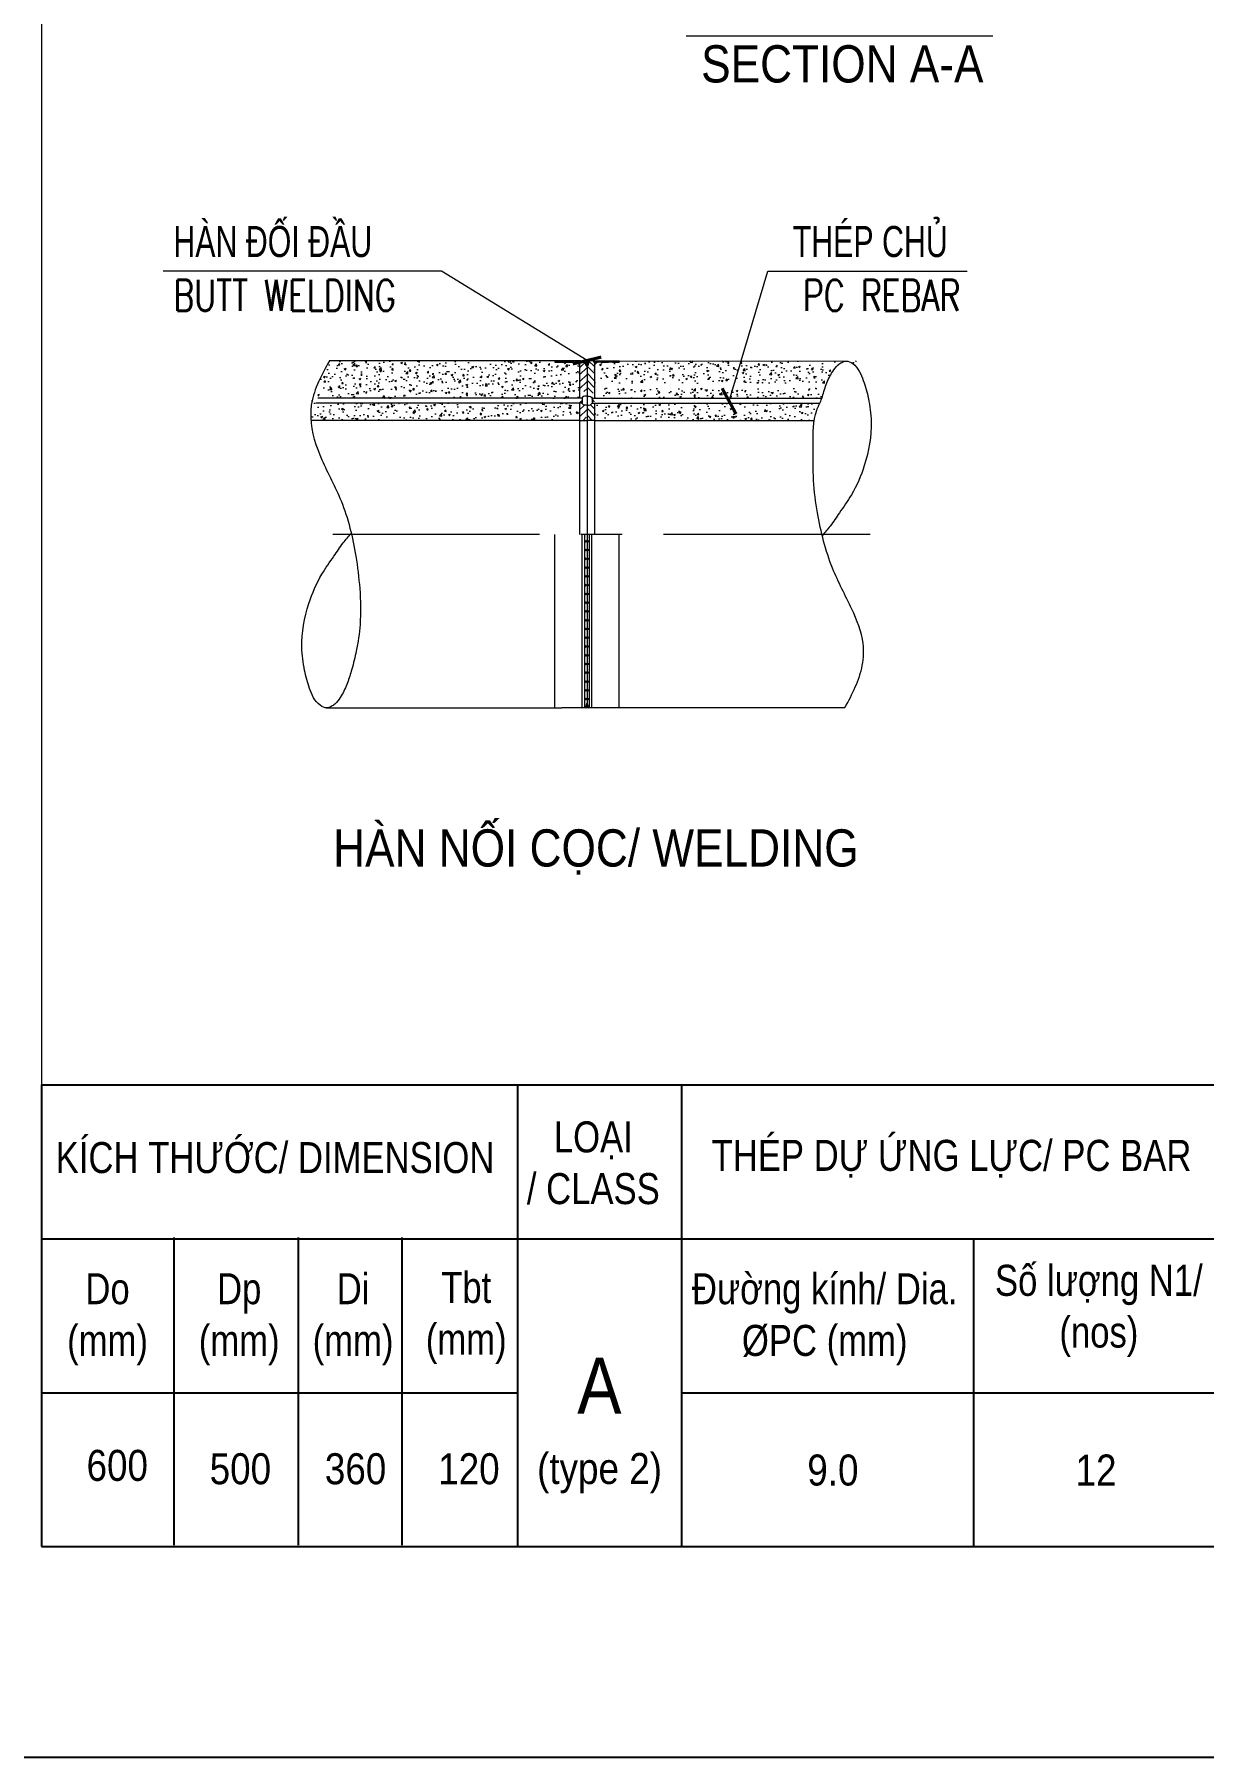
# Model space of a CAD drawing. Header units: millimetres. Extents: x -2123450 to -961021, y -260876 to 649159.
# Drawn here: x -1466968 to -1452834, y -25068 to -4238 of the extents above; entities that cross this region are included whole.
import ezdxf
from ezdxf.enums import TextEntityAlignment as Align

# ---------------------------------------------------------------- set-up
doc = ezdxf.new("R2010")
doc.units = ezdxf.units.MM
doc.header["$LTSCALE"] = 1000
doc.header["$MEASUREMENT"] = 0
doc.linetypes.add('CENTER2', pattern=[1.125, 0.75, -0.125, 0.125, -0.125])
doc.linetypes.add('CENTERX2', pattern=[4, 2.5, -0.5, 0.5, -0.5])
doc.layers.get('0').update_dxf_attribs({"linetype": 'CONTINUOUS'})
doc.layers.get('DEFPOINTS').update_dxf_attribs({"linetype": 'CONTINUOUS'})
for name, color, linetype, lineweight in [('1.NET BAO-F', 3, 'CONTINUOUS', 20), ('4.DIM-F', 1, 'CONTINUOUS', 15), ('9.NET MANH-F', 9, 'CONTINUOUS', 15), ('NDC_S_AXIS', 5, 'CENTER2', 15), ('NDC_S_BREAK-LINE', 1, 'CONTINUOUS', 15), ('NDC_S_CONTINUOUS', 3, 'CONTINUOUS', 20), ('NDC_S_ENG TEXT', 2, 'CONTINUOUS', 9), ('NDC_S_HATCH MATERIAL', 8, 'CONTINUOUS', 13), ('NDC_S_VN TEXT', 7, 'CONTINUOUS', 9)]:
    doc.layers.add(name, color=color, linetype=linetype, lineweight=lineweight)
doc.styles.add('Arial', font='arial.ttf')
doc.styles.add('NDC_ARIAL', font='arial.ttf', dxfattribs={"width": 0.8})
doc.styles.add('NDC_ROMANS', font='romans.shx', dxfattribs={"width": 0.8, "bigfont": 'vns.shx'})
doc.styles.add('Vnsimli', font='vnsimli.shx', dxfattribs={"width": 0.65})
doc.dimstyles.new('D1-1(SC25)', dxfattribs={"dimscale": 25, "dimtxt": 2, "dimasz": 1.5, "dimexe": 1.5, "dimexo": 0, "dimgap": 0.5, "dimtad": 1, "dimdec": 0, "dimzin": 0, "dimdsep": 46, "dimtxsty": 'Vnsimli', "dimblk": 'ARCHTICK', "dimcen": 1, "dimdle": 1.5, "dimclrd": 256, "dimclre": 256, "dimclrt": 2, "dimadec": 0, "dimazin": 0, "dimtfac": 1, "dimtdec": 0, "dimtix": 1, "dimtmove": 2, "dimatfit": 2, "dimldrblk": 'ARCHTICK', "dimfxl": 1, "dimtolj": 1, "dimtzin": 0, "dimlwd": -1, "dimlwe": -1, "dimarcsym": 0})
pattern_1 = [(50, (-1727769.41, -89987.07), (214.93242, -18.80415), [22.47432, -247.21747]), (355, (-1727769.4, -89987.07), (-41.57788, 225.40004), [17.97945, -197.77397]), (100.4514, (-1727751.5, -89988.64), (173.3547, 206.59575), [19.10023, -210.10252]), (46.1842, (-1727769.4, -89927.14), (319.80682, -49.59902), [33.71147, -370.8262]), (96.6356, (-1727742.76, -89931.27), (280.07872, 291.90176), [28.65034, -315.15372]), (351.1842, (-1727769.4, -89927.14), (280.0785, 291.90198), [26.96918, -296.66096]), (21, (-1727739.44, -89942.12), (178.8677, -120.64778), [22.47432, -247.21747]), (326, (-1727739.44, -89942.12), (72.91127, 217.29667), [17.97945, -197.77397]), (71.4514, (-1727724.54, -89952.18), (251.77904, 96.6487), [19.10023, -210.10252]), (37.5, (-1727769.41, -89987.07), (3.643792, 99.754151), [0, -195.37671, 0, -200.77055, 0, -198.523116]), (7.5, (-1727769.41, -89987.07), (78.83077, 118.18844), [0, -114.46918, 0, -190.88185, 0, -75.663527]), (327.5, (-1727836.23, -89987.07), (159.963915, -6.758737), [0, -74.914384, 0, -233.732877, 0, -310.14555]), (317.5, (-1727866.2, -89987.07), (174.75613, 29.99721), [0, -97.3887, 0, -155.2226, 0, -220.24829])]
pattern_2 = [(45, (-3052153.91, 583733.855), (-10.59449372, 10.59449372), [])]

# ---------------------------------------------------------------- blocks, each defined once
blk = doc.blocks.new('_ArchTick')
at = {"color": 0, "linetype": 'ByBlock', "lineweight": 0, "const_width": 0.15}
blk.add_lwpolyline([(-0.5, -0.5), (0.5, 0.5)], dxfattribs=at)

msp = doc.modelspace()

# ---------------------------------------------------------------- hatches: boundary and pattern name
at = {"layer": '9.NET MANH-F', "ltscale": 2}
h = msp.add_hatch(dxfattribs=at)
h.set_pattern_fill('ANSI31', color=256, scale=599.315068, angle=90, style=0)
h.set_pattern_definition([(135, (-1898287.94, 115719.96), (-52.972469, -52.972469), [])])
h.paths.add_polyline_path([(-1460314.72, -12379.95), (-1460287.02, -12379.95), (-1460287.02, -10282.35), (-1460314.72, -10282.35)])
h = msp.add_hatch(dxfattribs=at)
h.set_pattern_fill('ANSI31', color=256, scale=599.315068, angle=90, style=0)
h.set_pattern_definition([(45, (-1022313.8, 115719.96), (52.972469, -52.972469), [])])
h.paths.add_polyline_path([(-1460314.72, -12379.95), (-1460287.02, -12379.95), (-1460287.02, -10282.35), (-1460314.72, -10282.35)])
h = msp.add_hatch(dxfattribs=at)
h.set_pattern_fill('ANSI31', color=256, scale=599.315068, angle=90, style=0)
h.set_pattern_definition([(45, (-1022286.1, 115719.96), (52.972469, -52.972469), [])])
h.paths.add_polyline_path([(-1460287.02, -12379.95), (-1460259.33, -12379.95), (-1460259.33, -10282.35), (-1460287.02, -10282.35)])
h = msp.add_hatch(dxfattribs=at)
h.set_pattern_fill('ANSI31', color=256, scale=599.315068, angle=90, style=0)
h.set_pattern_definition([(135, (-1898260.24, 115719.96), (-52.972469, -52.972469), [])])
h.paths.add_polyline_path([(-1460287.02, -12379.95), (-1460259.33, -12379.95), (-1460259.33, -10282.35), (-1460287.02, -10282.35)])
at = {"layer": 'NDC_S_HATCH MATERIAL'}
h = msp.add_hatch(dxfattribs=at)
h.set_pattern_fill('AR-CONC', color=256, scale=29.965753, style=0)
h.set_pattern_definition(pattern_1)
h.paths.add_polyline_path([(-1463533.56, -8436.04), (-1463541.69, -8634.43), (-1460376.92, -8634.43), (-1460376.92, -8230.21), (-1460409.68, -8197.41), (-1460412.78, -8197.41), (-1460413.43, -8197.87), (-1460414.09, -8198.31), (-1460414.76, -8198.74), (-1460415.44, -8199.16), (-1460416.13, -8199.56), (-1460416.83, -8199.96), (-1460417.54, -8200.33), (-1460418.26, -8200.7), (-1460418.99, -8201.05), (-1460419.72, -8201.39), (-1460420.47, -8201.71), (-1460421.22, -8202.02), (-1460421.98, -8202.32), (-1460422.75, -8202.6), (-1460423.53, -8202.87), (-1460424.31, -8203.12), (-1460425.09, -8203.36), (-1460425.89, -8203.58), (-1460426.69, -8203.79), (-1460427.49, -8203.98), (-1460428.3, -8204.16), (-1460429.11, -8204.32), (-1460429.93, -8204.47), (-1460430.75, -8204.6), (-1460431.57, -8204.72), (-1460432.4, -8204.82), (-1460433.23, -8204.9), (-1460434.06, -8204.97), (-1460434.89, -8205.03), (-1460435.72, -8205.07), (-1460436.55, -8205.09), (-1460437.39, -8205.1), (-1460438.22, -8205.09), (-1460439.06, -8205.07), (-1460439.89, -8205.03), (-1460440.72, -8204.97), (-1460441.55, -8204.9), (-1460442.38, -8204.82), (-1460443.21, -8204.72), (-1460444.03, -8204.6), (-1460444.85, -8204.47), (-1460445.67, -8204.32), (-1460446.48, -8204.16), (-1460447.29, -8203.98), (-1460448.09, -8203.79), (-1460448.89, -8203.58), (-1460449.68, -8203.36), (-1460450.47, -8203.12), (-1460451.25, -8202.87), (-1460452.03, -8202.6), (-1460452.79, -8202.32), (-1460453.56, -8202.02), (-1460454.31, -8201.71), (-1460455.05, -8201.39), (-1460455.79, -8201.05), (-1460456.52, -8200.7), (-1460457.24, -8200.33), (-1460457.95, -8199.96), (-1460458.65, -8199.56), (-1460459.34, -8199.16), (-1460460.02, -8198.74), (-1460460.69, -8198.31), (-1460461.35, -8197.87), (-1460462, -8197.41), (-1460544.89, -8197.41), (-1460545.54, -8197.87), (-1460546.2, -8198.31), (-1460546.87, -8198.74), (-1460547.55, -8199.16), (-1460548.24, -8199.56), (-1460548.94, -8199.96), (-1460549.65, -8200.33), (-1460550.37, -8200.7), (-1460551.1, -8201.05), (-1460551.83, -8201.39), (-1460552.58, -8201.71), (-1460553.33, -8202.02), (-1460554.09, -8202.32), (-1460554.86, -8202.6), (-1460555.64, -8202.87), (-1460556.42, -8203.12), (-1460557.21, -8203.36), (-1460558, -8203.58), (-1460558.8, -8203.79), (-1460559.6, -8203.98), (-1460560.41, -8204.16), (-1460561.22, -8204.32), (-1460562.04, -8204.47), (-1460562.86, -8204.6), (-1460563.68, -8204.72), (-1460564.51, -8204.82), (-1460565.34, -8204.9), (-1460566.17, -8204.97), (-1460567, -8205.03), (-1460567.83, -8205.07), (-1460568.67, -8205.09), (-1460569.5, -8205.1), (-1460570.33, -8205.09), (-1460571.17, -8205.07), (-1460572, -8205.03), (-1460572.83, -8204.97), (-1460573.66, -8204.9), (-1460574.49, -8204.82), (-1460575.32, -8204.72), (-1460576.14, -8204.6), (-1460576.96, -8204.47), (-1460577.78, -8204.32), (-1460578.59, -8204.16), (-1460579.4, -8203.98), (-1460580.2, -8203.79), (-1460581, -8203.58), (-1460581.79, -8203.36), (-1460582.58, -8203.12), (-1460583.36, -8202.87), (-1460584.14, -8202.6), (-1460584.91, -8202.32), (-1460585.67, -8202.02), (-1460586.42, -8201.71), (-1460587.17, -8201.39), (-1460587.9, -8201.05), (-1460588.63, -8200.7), (-1460589.35, -8200.33), (-1460590.06, -8199.96), (-1460590.76, -8199.56), (-1460591.45, -8199.16), (-1460592.13, -8198.74), (-1460592.8, -8198.31), (-1460593.46, -8197.87), (-1460594.11, -8197.41), (-1460676.58, -8197.41), (-1460676.58, -8184.74), (-1463403.01, -8184.74), (-1463412.11, -8201.13), (-1463422.04, -8219.04), (-1463431.93, -8236.96), (-1463441.78, -8254.9), (-1463451.55, -8272.86), (-1463461.24, -8290.83), (-1463470.82, -8308.84), (-1463480.28, -8326.88), (-1463489.61, -8344.95), (-1463498.78, -8363.07), (-1463507.78, -8381.23), (-1463516.58, -8399.44), (-1463525.18, -8417.71), (-1463603.87, -8634.33)])
h = msp.add_hatch(dxfattribs=at)
h.set_pattern_fill('ANSI31', color=256, scale=119.863014, style=0)
h.set_pattern_definition(pattern_2)
h.paths.add_polyline_path([(-1460367.2, -8184.74), (-1460676.58, -8184.74), (-1460676.58, -8197.41), (-1460367.2, -8197.41)])
h = msp.add_hatch(dxfattribs=at)
h.set_pattern_fill('ANSI31', color=256, scale=479.452055, angle=90, style=0)
h.set_pattern_definition([(225, (-1727769.41, -24613.74), (-42.377975, 42.377975), [])])
h.paths.add_polyline_path([(-1460376.92, -8186.17), (-1460287.02, -8186.17), (-1460287.02, -8550.11), (-1460298.94, -8550.11), (-1460299.85, -8550.06), (-1460300.76, -8550.02), (-1460301.68, -8550.01), (-1460302.6, -8550.01), (-1460303.53, -8550.02), (-1460304.46, -8550.05), (-1460305.4, -8550.1), (-1460306.34, -8550.17), (-1460307.28, -8550.25), (-1460308.22, -8550.35), (-1460309.17, -8550.47), (-1460310.11, -8550.6), (-1460311.06, -8550.76), (-1460312.01, -8550.92), (-1460312.95, -8551.11), (-1460313.89, -8551.3), (-1460314.84, -8551.52), (-1460315.78, -8551.75), (-1460316.71, -8552), (-1460317.64, -8552.26), (-1460318.57, -8552.54), (-1460319.5, -8552.84), (-1460320.41, -8553.15), (-1460321.33, -8553.47), (-1460322.23, -8553.81), (-1460323.13, -8554.17), (-1460324.02, -8554.54), (-1460324.9, -8554.92), (-1460325.78, -8555.32), (-1460326.64, -8555.73), (-1460327.5, -8556.15), (-1460328.34, -8556.59), (-1460329.18, -8557.04), (-1460330, -8557.51), (-1460330.81, -8557.98), (-1460331.61, -8558.47), (-1460332.4, -8558.97), (-1460333.17, -8559.48), (-1460333.93, -8560.01), (-1460334.68, -8560.54), (-1460335.41, -8561.08), (-1460336.13, -8561.64), (-1460336.83, -8562.2), (-1460337.51, -8562.78), (-1460338.18, -8563.36), (-1460338.83, -8563.96), (-1460339.47, -8564.56), (-1460340.09, -8565.17), (-1460340.69, -8565.78), (-1460341.27, -8566.41), (-1460341.83, -8567.04), (-1460342.38, -8567.68), (-1460342.9, -8568.32), (-1460343.41, -8568.97), (-1460343.9, -8569.63), (-1460344.36, -8570.29), (-1460344.81, -8570.96), (-1460345.23, -8571.63), (-1460345.64, -8572.31), (-1460346.02, -8572.98), (-1460346.38, -8573.66), (-1460346.72, -8574.35), (-1460347.04, -8575.04), (-1460347.34, -8575.72), (-1460376.92, -8575.72)])
h.paths.add_polyline_path([(-1460347.34, -8694.37), (-1460347.34, -8635.66), (-1460376.92, -8635.66), (-1460376.92, -8892.67), (-1460367.2, -8892.67), (-1460367.2, -8905.35), (-1460313.98, -8905.35), (-1460287.02, -8844.82), (-1460287.02, -8719.98), (-1460298.94, -8719.98), (-1460299.7, -8720.02), (-1460300.47, -8720.06), (-1460301.24, -8720.08), (-1460302.02, -8720.09), (-1460302.8, -8720.08), (-1460303.58, -8720.07), (-1460304.36, -8720.04), (-1460305.15, -8720), (-1460305.94, -8719.95), (-1460306.73, -8719.89), (-1460307.53, -8719.81), (-1460308.32, -8719.72), (-1460309.12, -8719.63), (-1460309.91, -8719.51), (-1460310.71, -8719.39), (-1460311.51, -8719.26), (-1460312.3, -8719.11), (-1460313.1, -8718.95), (-1460313.89, -8718.78), (-1460314.69, -8718.6), (-1460315.48, -8718.41), (-1460316.27, -8718.21), (-1460317.06, -8717.99), (-1460317.84, -8717.77), (-1460318.62, -8717.53), (-1460319.4, -8717.28), (-1460320.17, -8717.02), (-1460320.94, -8716.76), (-1460321.71, -8716.48), (-1460322.47, -8716.18), (-1460323.22, -8715.88), (-1460323.97, -8715.57), (-1460324.72, -8715.25), (-1460325.46, -8714.92), (-1460326.19, -8714.58), (-1460326.91, -8714.23), (-1460327.63, -8713.87), (-1460328.34, -8713.5), (-1460329.05, -8713.12), (-1460329.74, -8712.73), (-1460330.43, -8712.33), (-1460331.11, -8711.93), (-1460331.78, -8711.51), (-1460332.44, -8711.09), (-1460333.09, -8710.66), (-1460333.73, -8710.22), (-1460334.37, -8709.78), (-1460334.99, -8709.32), (-1460335.6, -8708.86), (-1460336.2, -8708.39), (-1460336.79, -8707.92), (-1460337.37, -8707.43), (-1460337.94, -8706.94), (-1460338.49, -8706.45), (-1460339.04, -8705.95), (-1460339.57, -8705.44), (-1460340.09, -8704.92), (-1460340.59, -8704.4), (-1460341.09, -8703.88), (-1460341.57, -8703.35), (-1460342.04, -8702.81), (-1460342.49, -8702.28), (-1460342.93, -8701.73), (-1460343.36, -8701.18), (-1460343.77, -8700.63), (-1460344.17, -8700.08), (-1460344.55, -8699.52), (-1460344.92, -8698.95), (-1460345.28, -8698.39), (-1460345.62, -8697.82), (-1460345.94, -8697.25), (-1460346.25, -8696.68), (-1460346.55, -8696.1), (-1460346.83, -8695.52), (-1460347.09, -8694.95)])
h = msp.add_hatch(color=256, dxfattribs=at)
edge = h.paths.add_edge_path()
edge.add_arc((-1460287.02, -8247.22), 68.05, 66.664535, 90)
edge.add_line((-1460287.02, -8179.18), (-1460287.02, -8245.27))
edge.add_line((-1460287.02, -8245.27), (-1460278.05, -8245.27))
edge.add_line((-1460278.05, -8245.27), (-1460260.07, -8184.74))
edge = h.paths.add_edge_path()
edge.add_arc((-1460287.02, -8247.22), 68.05, 90, 113.335465)
edge.add_line((-1460313.98, -8184.74), (-1460296, -8245.27))
edge.add_line((-1460296, -8245.27), (-1460287.02, -8245.27))
edge.add_line((-1460287.02, -8245.27), (-1460287.02, -8179.18))
h = msp.add_hatch(dxfattribs=at)
h.set_pattern_fill('ANSI31', color=256, scale=479.452055, style=0)
h.set_pattern_definition([(315, (-1727769.41, -24613.74), (-42.377975, -42.377975), [])])
h.paths.add_polyline_path([(-1460287.02, -8186.17), (-1460197.12, -8186.17), (-1460197.12, -8575.72), (-1460226.7, -8575.72), (-1460227, -8575.04), (-1460227.32, -8574.35), (-1460227.66, -8573.66), (-1460228.02, -8572.98), (-1460228.4, -8572.31), (-1460228.81, -8571.63), (-1460229.23, -8570.96), (-1460229.68, -8570.29), (-1460230.15, -8569.63), (-1460230.63, -8568.97), (-1460231.14, -8568.32), (-1460231.66, -8567.68), (-1460232.21, -8567.04), (-1460232.77, -8566.41), (-1460233.35, -8565.78), (-1460233.95, -8565.17), (-1460234.57, -8564.56), (-1460235.21, -8563.96), (-1460235.86, -8563.36), (-1460236.53, -8562.78), (-1460237.21, -8562.2), (-1460237.92, -8561.64), (-1460238.63, -8561.08), (-1460239.36, -8560.54), (-1460240.11, -8560.01), (-1460240.87, -8559.48), (-1460241.64, -8558.97), (-1460242.43, -8558.47), (-1460243.23, -8557.98), (-1460244.04, -8557.51), (-1460244.86, -8557.04), (-1460245.7, -8556.59), (-1460246.54, -8556.15), (-1460247.4, -8555.73), (-1460248.26, -8555.32), (-1460249.14, -8554.92), (-1460250.02, -8554.54), (-1460250.91, -8554.17), (-1460251.81, -8553.81), (-1460252.72, -8553.47), (-1460253.63, -8553.15), (-1460254.55, -8552.84), (-1460255.47, -8552.54), (-1460256.4, -8552.26), (-1460257.33, -8552), (-1460258.27, -8551.75), (-1460259.21, -8551.52), (-1460260.15, -8551.3), (-1460261.09, -8551.11), (-1460262.04, -8550.92), (-1460262.98, -8550.76), (-1460263.93, -8550.6), (-1460264.87, -8550.47), (-1460265.82, -8550.35), (-1460266.76, -8550.25), (-1460267.71, -8550.17), (-1460268.64, -8550.1), (-1460269.58, -8550.05), (-1460270.51, -8550.02), (-1460271.44, -8550.01), (-1460272.36, -8550.01), (-1460273.28, -8550.02), (-1460274.19, -8550.06), (-1460275.1, -8550.11), (-1460287.02, -8550.11)])
h.paths.add_polyline_path([(-1460233.95, -8646.21), (-1460233.65, -8645.91), (-1460233.35, -8645.6)])
h.paths.add_polyline_path([(-1460259.68, -8659.97), (-1460259.21, -8659.86), (-1460260.15, -8660.07)])
h.paths.add_polyline_path([(-1460261.56, -8660.37), (-1460261.09, -8660.27), (-1460262.04, -8660.46)])
h.paths.add_polyline_path([(-1460257.8, -8659.51), (-1460257.33, -8659.38), (-1460258.27, -8659.63)])
h.paths.add_polyline_path([(-1460263.46, -8660.71), (-1460262.98, -8660.62), (-1460263.93, -8660.77)])
h.paths.add_polyline_path([(-1460255.93, -8658.98), (-1460255.47, -8658.84), (-1460256.4, -8659.11)])
h.paths.add_polyline_path([(-1460265.35, -8660.98), (-1460264.87, -8660.91), (-1460265.82, -8661.03)])
h.paths.add_polyline_path([(-1460254.09, -8658.39), (-1460253.63, -8658.23), (-1460254.55, -8658.54)])
h.paths.add_polyline_path([(-1460267.24, -8661.18), (-1460266.76, -8661.13), (-1460267.71, -8661.21)])
h.paths.add_polyline_path([(-1460252.26, -8657.74), (-1460251.81, -8657.57), (-1460252.72, -8657.91)])
h.paths.add_polyline_path([(-1460269.11, -8661.31), (-1460268.64, -8661.28), (-1460269.58, -8661.33)])
h.paths.add_polyline_path([(-1460250.46, -8657.03), (-1460250.02, -8656.84), (-1460250.91, -8657.21)])
h.paths.add_polyline_path([(-1460270.98, -8661.37), (-1460270.51, -8661.36), (-1460271.44, -8661.37)])
h.paths.add_polyline_path([(-1460248.7, -8656.27), (-1460248.26, -8656.06), (-1460249.14, -8656.46)])
h.paths.add_polyline_path([(-1460272.83, -8661.37), (-1460272.36, -8661.37), (-1460273.28, -8661.35)])
h.paths.add_polyline_path([(-1460246.97, -8655.44), (-1460246.54, -8655.23), (-1460247.4, -8655.65)])
h.paths.add_polyline_path([(-1460226.7, -8635.66), (-1460226.7, -8694.37), (-1460227.15, -8695.39), (-1460227.65, -8696.41), (-1460228.2, -8697.42), (-1460228.79, -8698.43), (-1460229.43, -8699.43), (-1460230.11, -8700.41), (-1460230.84, -8701.39), (-1460231.61, -8702.35), (-1460232.43, -8703.3), (-1460233.29, -8704.23), (-1460234.18, -8705.15), (-1460235.12, -8706.05), (-1460236.09, -8706.93), (-1460237.1, -8707.79), (-1460238.15, -8708.63), (-1460239.23, -8709.45), (-1460240.34, -8710.24), (-1460241.48, -8711.01), (-1460242.65, -8711.76), (-1460243.85, -8712.47), (-1460245.08, -8713.16), (-1460246.33, -8713.83), (-1460247.6, -8714.46), (-1460248.89, -8715.06), (-1460250.21, -8715.63), (-1460251.54, -8716.17), (-1460252.89, -8716.68), (-1460254.25, -8717.15), (-1460255.62, -8717.59), (-1460257, -8718), (-1460258.4, -8718.37), (-1460259.8, -8718.71), (-1460261.2, -8719.01), (-1460262.61, -8719.27), (-1460264.02, -8719.5), (-1460265.42, -8719.69), (-1460266.83, -8719.84), (-1460268.23, -8719.96), (-1460269.62, -8720.04), (-1460271.01, -8720.08), (-1460272.39, -8720.08), (-1460273.75, -8720.05), (-1460275.1, -8719.98), (-1460287.02, -8719.98), (-1460287.02, -8844.82), (-1460260.07, -8905.35), (-1460206.85, -8905.35), (-1460206.85, -8892.67), (-1460197.12, -8892.67), (-1460197.12, -8635.66)])
h.paths.add_polyline_path([(-1460245.28, -8654.57), (-1460244.86, -8654.34), (-1460245.7, -8654.79)])
h.paths.add_polyline_path([(-1460227.32, -8637.03), (-1460227.15, -8636.69), (-1460227, -8636.34)])
h.paths.add_polyline_path([(-1460243.63, -8653.64), (-1460243.23, -8653.4), (-1460244.04, -8653.87)])
h.paths.add_polyline_path([(-1460228.02, -8638.4), (-1460227.83, -8638.06), (-1460227.66, -8637.71)])
h.paths.add_polyline_path([(-1460242.03, -8652.66), (-1460241.64, -8652.41), (-1460242.43, -8652.91)])
h.paths.add_polyline_path([(-1460228.81, -8639.75), (-1460228.6, -8639.41), (-1460228.4, -8639.07)])
h.paths.add_polyline_path([(-1460240.48, -8651.64), (-1460240.11, -8651.37), (-1460240.87, -8651.9)])
h.paths.add_polyline_path([(-1460229.68, -8641.09), (-1460229.45, -8640.76), (-1460229.23, -8640.42)])
h.paths.add_polyline_path([(-1460238.99, -8650.57), (-1460238.63, -8650.3), (-1460239.36, -8650.84)])
h.paths.add_polyline_path([(-1460230.63, -8642.4), (-1460230.38, -8642.08), (-1460230.15, -8641.75)])
h.paths.add_polyline_path([(-1460237.56, -8649.46), (-1460237.21, -8649.18), (-1460237.92, -8649.74)])
h.paths.add_polyline_path([(-1460231.66, -8643.7), (-1460231.39, -8643.38), (-1460231.14, -8643.06)])
h.paths.add_polyline_path([(-1460236.19, -8648.31), (-1460235.86, -8648.02), (-1460236.53, -8648.6)])
h.paths.add_polyline_path([(-1460232.77, -8644.97), (-1460232.48, -8644.66), (-1460232.21, -8644.34)])
h.paths.add_polyline_path([(-1460235.21, -8647.42), (-1460234.88, -8647.13), (-1460234.57, -8646.82)])
h = msp.add_hatch(dxfattribs=at)
h.set_pattern_fill('ANSI31', color=256, scale=119.863014, style=0)
h.set_pattern_definition(pattern_2)
h.paths.add_polyline_path([(-1460206.85, -8184.74), (-1459897.47, -8184.74), (-1459897.47, -8197.41), (-1460206.85, -8197.41)])
h = msp.add_hatch(dxfattribs=at)
h.set_pattern_fill('AR-CONC', color=256, scale=29.965753, style=0)
h.set_pattern_definition(pattern_1)
h.paths.add_polyline_path([(-1457473.28, -9023.78), (-1457473.28, -9023.78), (-1457473.48, -9024.52)])
h.paths.add_polyline_path([(-1457064.56, -8228.37), (-1457065.27, -8228.82), (-1457063.86, -8227.94)])
h.paths.add_polyline_path([(-1457132.46, -8281.56), (-1457133.06, -8282.13), (-1457131.86, -8280.99)])
h.paths.add_polyline_path([(-1457227, -8400.05), (-1457227.44, -8400.75), (-1457227.89, -8401.46)])
h.paths.add_polyline_path([(-1457225.21, -8397.24), (-1457225.66, -8397.94), (-1457226.1, -8398.64)])
h.paths.add_polyline_path([(-1457130.05, -8279.28), (-1457130.65, -8279.85), (-1457129.44, -8278.71)])
h.paths.add_polyline_path([(-1457134.86, -8283.86), (-1457135.46, -8284.44), (-1457134.26, -8283.28)])
h.paths.add_polyline_path([(-1457228.77, -8402.87), (-1457229.21, -8403.57), (-1457229.66, -8404.28)])
h.paths.add_polyline_path([(-1457223.41, -8394.44), (-1457223.86, -8395.13), (-1457224.31, -8395.84)])
h.paths.add_polyline_path([(-1457127.62, -8277.01), (-1457128.23, -8277.58), (-1457127.01, -8276.45)])
h.paths.add_polyline_path([(-1457137.24, -8286.17), (-1457137.83, -8286.76), (-1457136.65, -8285.6)])
h.paths.add_polyline_path([(-1457230.54, -8405.69), (-1457230.98, -8406.39), (-1457231.42, -8407.1)])
h.paths.add_polyline_path([(-1457221.61, -8391.64), (-1457222.06, -8392.34), (-1457222.51, -8393.04)])
h.paths.add_polyline_path([(-1457125.17, -8274.76), (-1457125.79, -8275.32), (-1457124.56, -8274.2)])
h.paths.add_polyline_path([(-1457139.61, -8288.51), (-1457140.19, -8289.09), (-1457139.02, -8287.92)])
h.paths.add_polyline_path([(-1457232.3, -8408.52), (-1457232.73, -8409.22), (-1457233.17, -8409.93)])
h.paths.add_polyline_path([(-1457219.79, -8388.85), (-1457220.24, -8389.54), (-1457220.7, -8390.25)])
h.paths.add_polyline_path([(-1457122.71, -8272.53), (-1457123.33, -8273.09), (-1457122.09, -8271.98)])
h.paths.add_polyline_path([(-1457141.95, -8290.85), (-1457142.54, -8291.45), (-1457141.37, -8290.27)])
h.paths.add_polyline_path([(-1457234.05, -8411.35), (-1457234.48, -8412.06), (-1457234.92, -8412.77)])
h.paths.add_polyline_path([(-1457217.96, -8386.07), (-1457218.42, -8386.76), (-1457218.87, -8387.46)])
h.paths.add_polyline_path([(-1457120.23, -8270.32), (-1457120.85, -8270.87), (-1457119.61, -8269.77)])
h.paths.add_polyline_path([(-1457144.29, -8293.22), (-1457144.87, -8293.81), (-1457143.7, -8292.63)])
h.paths.add_polyline_path([(-1457235.79, -8414.19), (-1457236.22, -8414.9), (-1457236.65, -8415.61)])
h.paths.add_polyline_path([(-1457216.12, -8383.3), (-1457216.58, -8383.98), (-1457217.04, -8384.68)])
h.paths.add_polyline_path([(-1457117.74, -8268.12), (-1457118.36, -8268.67), (-1457117.11, -8267.58)])
h.paths.add_polyline_path([(-1457146.6, -8295.59), (-1457147.18, -8296.19), (-1457146.02, -8295)])
h.paths.add_polyline_path([(-1457237.52, -8417.04), (-1457237.95, -8417.74), (-1457238.38, -8418.46)])
h.paths.add_polyline_path([(-1457214.27, -8380.53), (-1457214.73, -8381.22), (-1457215.2, -8381.91)])
h.paths.add_polyline_path([(-1457115.23, -8265.94), (-1457115.86, -8266.49), (-1457114.6, -8265.4)])
h.paths.add_polyline_path([(-1457148.9, -8297.99), (-1457149.47, -8298.59), (-1457148.33, -8297.39)])
h.paths.add_polyline_path([(-1457239.24, -8419.89), (-1457239.67, -8420.6), (-1457240.1, -8421.31)])
h.paths.add_polyline_path([(-1457212.41, -8377.77), (-1457212.88, -8378.46), (-1457213.34, -8379.15)])
h.paths.add_polyline_path([(-1457112.7, -8263.78), (-1457113.34, -8264.32), (-1457112.07, -8263.25)])
h.paths.add_polyline_path([(-1457151.18, -8300.4), (-1457151.75, -8301), (-1457150.62, -8299.8)])
h.paths.add_polyline_path([(-1457240.95, -8422.74), (-1457241.38, -8423.45), (-1457241.8, -8424.17)])
h.paths.add_polyline_path([(-1457210.54, -8375.02), (-1457211.01, -8375.7), (-1457211.48, -8376.4)])
h.paths.add_polyline_path([(-1457110.16, -8261.64), (-1457110.8, -8262.18), (-1457109.52, -8261.11)])
h.paths.add_polyline_path([(-1457153.45, -8302.82), (-1457154.02, -8303.43), (-1457152.89, -8302.22)])
h.paths.add_polyline_path([(-1457242.66, -8425.6), (-1457243.08, -8426.31), (-1457243.5, -8427.04)])
h.paths.add_polyline_path([(-1457208.66, -8372.28), (-1457209.13, -8372.96), (-1457209.6, -8373.65)])
h.paths.add_polyline_path([(-1457107.61, -8259.52), (-1457108.25, -8260.05), (-1457106.96, -8259)])
h.paths.add_polyline_path([(-1457155.7, -8305.26), (-1457156.26, -8305.87), (-1457155.14, -8304.65)])
h.paths.add_polyline_path([(-1457244.35, -8428.47), (-1457244.77, -8429.18), (-1457245.2, -8429.9)])
h.paths.add_polyline_path([(-1457206.76, -8369.55), (-1457207.23, -8370.23), (-1457207.71, -8370.91)])
h.paths.add_polyline_path([(-1457105.03, -8257.42), (-1457105.68, -8257.95), (-1457104.39, -8256.9)])
h.paths.add_polyline_path([(-1457157.94, -8307.71), (-1457158.49, -8308.33), (-1457157.38, -8307.1)])
h.paths.add_polyline_path([(-1457246.04, -8431.34), (-1457246.46, -8432.05), (-1457246.88, -8432.77)])
h.paths.add_polyline_path([(-1457204.85, -8366.82), (-1457205.33, -8367.5), (-1457205.81, -8368.18)])
h.paths.add_polyline_path([(-1457102.44, -8255.34), (-1457103.09, -8255.86), (-1457101.79, -8254.82)])
h.paths.add_polyline_path([(-1457160.16, -8310.17), (-1457160.71, -8310.79), (-1457159.6, -8309.56)])
h.paths.add_polyline_path([(-1457247.72, -8434.21), (-1457248.14, -8434.93), (-1457248.56, -8435.65)])
h.paths.add_polyline_path([(-1457202.94, -8364.11), (-1457203.42, -8364.78), (-1457203.9, -8365.46)])
h.paths.add_polyline_path([(-1457099.84, -8253.27), (-1457100.49, -8253.79), (-1457099.18, -8252.76)])
h.paths.add_polyline_path([(-1457162.36, -8312.65), (-1457162.91, -8313.28), (-1457161.81, -8312.03)])
h.paths.add_polyline_path([(-1457249.39, -8437.09), (-1457249.81, -8437.81), (-1457250.23, -8438.53)])
h.paths.add_polyline_path([(-1457201.01, -8361.4), (-1457201.49, -8362.07), (-1457201.97, -8362.75)])
h.paths.add_polyline_path([(-1457097.22, -8251.23), (-1457097.87, -8251.74), (-1457096.56, -8250.73)])
h.paths.add_polyline_path([(-1457164.55, -8315.14), (-1457165.09, -8315.77), (-1457164, -8314.52)])
h.paths.add_polyline_path([(-1457251.06, -8439.97), (-1457251.47, -8440.69), (-1457251.89, -8441.41)])
h.paths.add_polyline_path([(-1457199.06, -8358.7), (-1457199.55, -8359.37), (-1457200.04, -8360.05)])
h.paths.add_polyline_path([(-1457094.58, -8249.21), (-1457095.24, -8249.72), (-1457093.92, -8248.71)])
h.paths.add_polyline_path([(-1457166.72, -8317.65), (-1457167.26, -8318.28), (-1457166.18, -8317.03)])
h.paths.add_polyline_path([(-1457252.71, -8442.86), (-1457253.13, -8443.58), (-1457253.54, -8444.3)])
h.paths.add_polyline_path([(-1457197.11, -8356.02), (-1457197.6, -8356.68), (-1457198.09, -8357.36)])
h.paths.add_polyline_path([(-1457091.93, -8247.21), (-1457092.59, -8247.71), (-1457091.26, -8246.71)])
h.paths.add_polyline_path([(-1457168.88, -8320.17), (-1457169.41, -8320.8), (-1457168.34, -8319.54)])
h.paths.add_polyline_path([(-1457254.36, -8445.74), (-1457254.77, -8446.47), (-1457255.18, -8447.19)])
h.paths.add_polyline_path([(-1457195.14, -8353.34), (-1457195.63, -8354.01), (-1457196.13, -8354.68)])
h.paths.add_polyline_path([(-1457089.26, -8245.23), (-1457089.93, -8245.72), (-1457088.59, -8244.74)])
h.paths.add_polyline_path([(-1457171.02, -8322.7), (-1457171.55, -8323.34), (-1457170.49, -8322.07)])
h.paths.add_polyline_path([(-1457256, -8448.64), (-1457256.41, -8449.36), (-1457256.82, -8450.09)])
h.paths.add_polyline_path([(-1457193.16, -8350.67), (-1457193.66, -8351.34), (-1457194.15, -8352.01)])
h.paths.add_polyline_path([(-1457086.58, -8243.27), (-1457087.25, -8243.76), (-1457085.91, -8242.78)])
h.paths.add_polyline_path([(-1457173.15, -8325.24), (-1457173.68, -8325.89), (-1457172.62, -8324.61)])
h.paths.add_polyline_path([(-1457257.64, -8451.53), (-1457258.04, -8452.26), (-1457258.45, -8452.98)])
h.paths.add_polyline_path([(-1457191.17, -8348.02), (-1457191.67, -8348.68), (-1457192.16, -8349.34)])
h.paths.add_polyline_path([(-1457389.8, -8454.43), (-1457384.76, -8441.84), (-1457378.53, -8427.06), (-1457372.03, -8412.4), (-1457365.26, -8397.86), (-1457358.21, -8383.44), (-1457350.89, -8369.15), (-1457343.3, -8354.98), (-1457335.44, -8340.96), (-1457327.3, -8327.07), (-1457318.87, -8313.36), (-1457310.08, -8299.89), (-1457300.87, -8286.74), (-1457291.16, -8273.98), (-1457280.9, -8261.68), (-1457270.02, -8249.93), (-1457258.47, -8238.79), (-1457246.27, -8228.36), (-1457233.45, -8218.71), (-1457220, -8209.93), (-1457205.95, -8202.17), (-1457191.3, -8195.59), (-1457176.05, -8190.34), (-1457160.36, -8187), (-1457144.56, -8186.64), (-1457128.87, -8189.29), (-1457113.47, -8194.45), (-1457098.52, -8201.66), (-1457084.18, -8210.41), (-1457070.62, -8220.23), (-1457062.42, -8227.04), (-1457062.45, -8227.06), (-1457061.03, -8226.19), (-1457059.62, -8225.32), (-1457058.19, -8224.46), (-1457056.77, -8223.61), (-1457055.34, -8222.76), (-1457053.91, -8221.92), (-1457052.47, -8221.09), (-1457051.03, -8220.26), (-1457049.58, -8219.44), (-1457048.13, -8218.63), (-1457046.68, -8217.82), (-1457045.23, -8217.02), (-1457043.77, -8216.23), (-1457042.3, -8215.44), (-1457040.83, -8214.66), (-1457039.36, -8213.89), (-1457037.89, -8213.12), (-1457036.41, -8212.36), (-1457034.93, -8211.61), (-1457033.44, -8210.87), (-1457031.95, -8210.13), (-1457030.46, -8209.4), (-1457028.96, -8208.68), (-1457027.46, -8207.97), (-1457025.95, -8207.26), (-1457024.44, -8206.57), (-1457022.93, -8205.87), (-1457021.41, -8205.19), (-1457019.89, -8204.52), (-1457018.37, -8203.85), (-1457016.84, -8203.19), (-1457015.31, -8202.54), (-1457013.77, -8201.9), (-1457012.24, -8201.26), (-1457010.69, -8200.63), (-1457009.15, -8200.02), (-1457007.6, -8199.41), (-1457006.04, -8198.8), (-1457004.48, -8198.21), (-1457002.92, -8197.63), (-1457001.36, -8197.05), (-1456999.79, -8196.48), (-1456998.22, -8195.92), (-1456996.64, -8195.37), (-1456995.06, -8194.83), (-1456993.48, -8194.3), (-1456991.89, -8193.77), (-1456990.3, -8193.26), (-1456988.7, -8192.75), (-1456987.11, -8192.26), (-1456985.51, -8191.78), (-1456983.9, -8191.3), (-1456982.29, -8190.84), (-1456980.68, -8190.39), (-1456979.07, -8189.95), (-1456977.46, -8189.53), (-1456975.84, -8189.12), (-1456974.22, -8188.72), (-1456972.6, -8188.34), (-1456970.97, -8187.97), (-1456969.35, -8187.62), (-1456967.72, -8187.28), (-1456966.09, -8186.96), (-1456964.46, -8186.66), (-1456962.83, -8186.37), (-1456961.2, -8186.1), (-1456959.56, -8185.85), (-1456957.93, -8185.61), (-1456956.29, -8185.4), (-1456954.66, -8185.21), (-1456953.02, -8185.03), (-1456951.39, -8184.88), (-1456949.75, -8184.74), (-1459897.47, -8184.74), (-1459897.47, -8197.41), (-1459979.93, -8197.41), (-1459980.58, -8197.87), (-1459981.24, -8198.31), (-1459981.91, -8198.74), (-1459982.59, -8199.16), (-1459983.28, -8199.56), (-1459983.98, -8199.96), (-1459984.69, -8200.33), (-1459985.41, -8200.7), (-1459986.14, -8201.05), (-1459986.88, -8201.39), (-1459987.62, -8201.71), (-1459988.38, -8202.02), (-1459989.14, -8202.32), (-1459989.9, -8202.6), (-1459990.68, -8202.87), (-1459991.46, -8203.12), (-1459992.25, -8203.36), (-1459993.04, -8203.58), (-1459993.84, -8203.79), (-1459994.64, -8203.98), (-1459995.45, -8204.16), (-1459996.27, -8204.32), (-1459997.08, -8204.47), (-1459997.9, -8204.6), (-1459998.73, -8204.72), (-1459999.55, -8204.82), (-1460000.38, -8204.9), (-1460001.21, -8204.97), (-1460002.04, -8205.03), (-1460002.87, -8205.07), (-1460003.71, -8205.09), (-1460004.54, -8205.1), (-1460005.38, -8205.09), (-1460006.21, -8205.07), (-1460007.04, -8205.03), (-1460007.88, -8204.97), (-1460008.71, -8204.9), (-1460009.53, -8204.82), (-1460010.36, -8204.72), (-1460011.18, -8204.6), (-1460012, -8204.47), (-1460012.82, -8204.32), (-1460013.63, -8204.16), (-1460014.44, -8203.98), (-1460015.24, -8203.79), (-1460016.04, -8203.58), (-1460016.84, -8203.36), (-1460017.62, -8203.12), (-1460018.41, -8202.87), (-1460019.18, -8202.6), (-1460019.95, -8202.32), (-1460020.71, -8202.02), (-1460021.46, -8201.71), (-1460022.21, -8201.39), (-1460022.95, -8201.05), (-1460023.67, -8200.7), (-1460024.39, -8200.33), (-1460025.1, -8199.96), (-1460025.8, -8199.56), (-1460026.49, -8199.16), (-1460027.17, -8198.74), (-1460027.84, -8198.31), (-1460028.5, -8197.87), (-1460029.15, -8197.41), (-1460112.05, -8197.41), (-1460112.69, -8197.87), (-1460113.35, -8198.31), (-1460114.02, -8198.74), (-1460114.7, -8199.16), (-1460115.39, -8199.56), (-1460116.09, -8199.96), (-1460116.8, -8200.33), (-1460117.52, -8200.7), (-1460118.25, -8201.05), (-1460118.99, -8201.39), (-1460119.73, -8201.71), (-1460120.49, -8202.02), (-1460121.25, -8202.32), (-1460122.02, -8202.6), (-1460122.79, -8202.87), (-1460123.57, -8203.12), (-1460124.36, -8203.36), (-1460125.15, -8203.58), (-1460125.95, -8203.79), (-1460126.76, -8203.98), (-1460127.56, -8204.16), (-1460128.38, -8204.32), (-1460129.19, -8204.47), (-1460130.01, -8204.6), (-1460130.84, -8204.72), (-1460131.66, -8204.82), (-1460132.49, -8204.9), (-1460133.32, -8204.97), (-1460134.15, -8205.03), (-1460134.99, -8205.07), (-1460135.82, -8205.09), (-1460136.65, -8205.1), (-1460137.49, -8205.09), (-1460138.32, -8205.07), (-1460139.15, -8205.03), (-1460139.99, -8204.97), (-1460140.82, -8204.9), (-1460141.65, -8204.82), (-1460142.47, -8204.72), (-1460143.29, -8204.6), (-1460144.11, -8204.47), (-1460144.93, -8204.32), (-1460145.74, -8204.16), (-1460146.55, -8203.98), (-1460147.36, -8203.79), (-1460148.15, -8203.58), (-1460148.95, -8203.36), (-1460149.74, -8203.12), (-1460150.52, -8202.87), (-1460151.29, -8202.6), (-1460152.06, -8202.32), (-1460152.82, -8202.02), (-1460153.57, -8201.71), (-1460154.32, -8201.39), (-1460155.06, -8201.05), (-1460155.79, -8200.7), (-1460156.5, -8200.33), (-1460157.21, -8199.96), (-1460157.92, -8199.56), (-1460158.61, -8199.16), (-1460159.29, -8198.74), (-1460159.96, -8198.31), (-1460160.61, -8197.87), (-1460161.26, -8197.41), (-1460164.37, -8197.41), (-1460197.12, -8230.21), (-1460197.12, -8454.43)])
h.paths.add_polyline_path([(-1457175.26, -8327.8), (-1457175.79, -8328.45), (-1457174.74, -8327.16)])
h.paths.add_polyline_path([(-1457083.88, -8241.33), (-1457084.56, -8241.81), (-1457083.2, -8240.85)])
h.paths.add_polyline_path([(-1457189.16, -8345.37), (-1457189.66, -8346.03), (-1457190.16, -8346.69)])
h.paths.add_polyline_path([(-1457081.17, -8239.41), (-1457081.85, -8239.89), (-1457080.49, -8238.94)])
h.paths.add_polyline_path([(-1457177.36, -8330.37), (-1457177.88, -8331.02), (-1457176.84, -8329.73)])
h.paths.add_polyline_path([(-1457078.44, -8237.51), (-1457079.12, -8237.99), (-1457077.75, -8237.05)])
h.paths.add_polyline_path([(-1457187.14, -8342.74), (-1457187.65, -8343.39), (-1457188.15, -8344.05)])
h.paths.add_polyline_path([(-1457075.69, -8235.64), (-1457076.38, -8236.11), (-1457075.01, -8235.18)])
h.paths.add_polyline_path([(-1457179.45, -8332.95), (-1457179.97, -8333.6), (-1457178.93, -8332.31)])
h.paths.add_polyline_path([(-1457072.93, -8233.79), (-1457073.63, -8234.25), (-1457072.24, -8233.33)])
h.paths.add_polyline_path([(-1457185.11, -8340.11), (-1457185.62, -8340.76), (-1457186.13, -8341.42)])
h.paths.add_polyline_path([(-1457070.16, -8231.96), (-1457070.85, -8232.42), (-1457069.46, -8231.51)])
h.paths.add_polyline_path([(-1457181.52, -8335.54), (-1457182.03, -8336.2), (-1457181, -8334.9)])
h.paths.add_polyline_path([(-1457067.37, -8230.16), (-1457068.07, -8230.61), (-1457066.67, -8229.71)])
h.paths.add_polyline_path([(-1457183.57, -8338.15), (-1457184.09, -8338.8), (-1457183.06, -8337.5)])
h.paths.add_polyline_path([(-1457472.72, -8694.37), (-1460197.12, -8694.37), (-1460197.12, -8903.92), (-1457540.81, -8903.92), (-1457538.31, -8888.92), (-1457535.51, -8873.99), (-1457532.4, -8859.15), (-1457528.96, -8844.4), (-1457525.19, -8829.74), (-1457521.05, -8815.18), (-1457516.54, -8800.73), (-1457511.63, -8786.39), (-1457506.33, -8772.16), (-1457500.67, -8758.03), (-1457494.73, -8743.98), (-1457488.59, -8729.98), (-1457482.36, -8715.99), (-1457476.1, -8702.01)])
h.paths.add_polyline_path([(-1460197.12, -8634.43), (-1457448.52, -8634.43), (-1457447.33, -8631.13), (-1457442.41, -8616.66), (-1457437.71, -8602.12), (-1457433.16, -8587.53), (-1457428.72, -8572.9), (-1457424.34, -8558.24), (-1457419.95, -8543.59), (-1457415.51, -8528.96), (-1457410.95, -8514.37), (-1460197.12, -8514.37)])
h = msp.add_hatch(dxfattribs=at)
h.set_pattern_fill('AR-CONC', color=256, scale=29.965753, style=0)
h.set_pattern_definition([(50, (-1727769.41, -49188.34), (214.93242, -18.80415), [22.47432, -247.21747]), (355, (-1727769.4, -49188.34), (-41.57788, 225.40004), [17.97945, -197.77397]), (100.4514, (-1727751.5, -49189.9), (173.3547, 206.59575), [19.10023, -210.10252]), (46.1842, (-1727769.4, -49128.4), (319.80682, -49.59902), [33.71147, -370.8262]), (96.6356, (-1727742.76, -49132.54), (280.07872, 291.90176), [28.65034, -315.15372]), (351.1842, (-1727769.4, -49128.4), (280.0785, 291.90198), [26.96918, -296.66096]), (21, (-1727739.44, -49143.4), (178.8677, -120.64778), [22.47432, -247.21747]), (326, (-1727739.44, -49143.4), (72.91127, 217.29667), [17.97945, -197.77397]), (71.4514, (-1727724.54, -49153.45), (251.77904, 96.6487), [19.10023, -210.10252]), (37.5, (-1727769.41, -49188.34), (3.643792, 99.754151), [0, -195.37671, 0, -200.77055, 0, -198.523116]), (7.5, (-1727769.41, -49188.34), (78.83077, 118.18844), [0, -114.46918, 0, -190.88185, 0, -75.663527]), (327.5, (-1727836.23, -49188.34), (159.963915, -6.758737), [0, -74.914384, 0, -233.732877, 0, -310.14555]), (317.5, (-1727866.2, -49188.34), (174.75613, 29.99721), [0, -97.3887, 0, -155.2226, 0, -220.24829])])
h.paths.add_polyline_path([(-1463566.12, -8694.37), (-1463574.18, -8536.26), (-1463581.78, -8558.28), (-1463588.9, -8580.43), (-1463595.5, -8602.71), (-1463601.56, -8625.14), (-1463607.06, -8647.73), (-1463611.96, -8670.47), (-1463616.23, -8693.37), (-1463619.86, -8716.45), (-1463622.83, -8739.68), (-1463625.16, -8763.04), (-1463626.84, -8786.48), (-1463627.89, -8809.98), (-1463628.32, -8833.5), (-1463628.13, -8857.02), (-1463627.32, -8880.5), (-1463625.92, -8903.92), (-1460376.92, -8903.92), (-1460376.92, -8694.37)])
h = msp.add_hatch(color=256, dxfattribs=at)
edge = h.paths.add_edge_path()
edge.add_arc((-1460288.17, -12306.03), 79.35, 270.833065, 291.320851, ccw=False)
edge.add_line((-1460287.02, -12385.37), (-1460287.02, -12319.27))
edge.add_line((-1460287.02, -12319.27), (-1460278.05, -12319.27))
edge.add_line((-1460278.05, -12319.27), (-1460259.33, -12379.95))
edge = h.paths.add_edge_path()
edge.add_arc((-1460286.26, -12309.92), 75.46, 247.847384, 269.425481, ccw=False)
edge.add_line((-1460314.72, -12379.8), (-1460296, -12319.27))
edge.add_line((-1460296, -12319.27), (-1460287.02, -12319.27))
edge.add_line((-1460287.02, -12319.27), (-1460287.02, -12385.37))

# ---------------------------------------------------------------- linework, layer by layer
for p, q in [((-1466881.82, -16937.46), (-1466881.82, -22517.82)), ((-1466881.82, -16937.46), (-1414434.86, -16937.46)), ((-1461126.41, -16937.46), (-1461126.41, -22517.82)), ((-1459143.84, -16937.46), (-1459143.84, -22517.82)), ((-1466881.82, -18797.58), (-1414434.86, -18797.58)), ((-1465284.56, -18782.07), (-1465284.56, -22502.31)), ((-1463781.29, -18782.07), (-1463781.29, -22502.31)), ((-1462524.7, -18782.07), (-1462524.7, -22502.31)), ((-1455616.1, -18797.58), (-1455616.1, -22517.82)), ((-1466881.82, -20657.7), (-1461126.41, -20657.7)), ((-1459143.84, -20657.7), (-1414434.86, -20657.7)), ((-1466881.82, -22517.82), (-1414434.86, -22517.82))]:
    msp.add_line(p, q)
at = {"layer": '1.NET BAO-F', "ltscale": 10}
for p, q in [((-1460376.92, -8184.74), (-1463403.01, -8184.74)), ((-1460676.58, -8184.74), (-1460676.58, -8197.41)), ((-1460590.66, -8184.74), (-1460676.58, -8184.74)), ((-1460594.11, -8197.41), (-1460676.58, -8197.41)), ((-1460458.54, -8184.74), (-1460548.34, -8184.74)), ((-1460462, -8197.41), (-1460544.89, -8197.41)), ((-1460376.92, -8197.41), (-1460412.78, -8197.41)), ((-1460376.92, -8230.21), (-1460409.68, -8197.41)), ((-1460398.5, -8197.41), (-1460376.92, -8214.94)), ((-1460376.92, -8197.41), (-1460376.92, -8634.43)), ((-1460367.2, -8197.41), (-1460376.92, -8197.41)), ((-1460296, -8245.27), (-1460313.98, -8184.74)), ((-1460287.02, -8225.44), (-1460287.02, -12379.95)), ((-1460260.07, -8184.74), (-1460278.05, -8245.27)), ((-1460206.85, -8197.41), (-1460197.12, -8197.41)), ((-1460197.12, -8184.74), (-1457151.41, -8186.4)), ((-1460197.12, -8197.41), (-1460197.12, -8634.43)), ((-1460197.12, -8197.41), (-1460161.26, -8197.41)), ((-1460175.54, -8197.41), (-1460197.12, -8214.94)), ((-1460197.12, -8230.21), (-1460164.37, -8197.41)), ((-1460115.5, -8184.74), (-1460025.7, -8184.74)), ((-1460112.05, -8197.41), (-1460029.15, -8197.41)), ((-1459983.39, -8184.74), (-1459897.47, -8184.74)), ((-1459979.93, -8197.41), (-1459897.47, -8197.41)), ((-1459897.47, -8184.74), (-1459897.47, -8197.41)), ((-1460347.34, -8694.37), (-1463566.12, -8694.37)), ((-1460347.34, -8634.43), (-1463541.69, -8634.43)), ((-1460376.92, -8694.37), (-1460376.92, -10282.35)), ((-1460287.02, -8608.82), (-1460298.94, -8608.82)), ((-1460287.02, -8719.98), (-1460298.94, -8719.98)), ((-1460287.02, -8608.82), (-1460275.1, -8608.82)), ((-1460287.02, -8719.98), (-1460275.1, -8719.98)), ((-1460226.7, -8634.43), (-1457448.5, -8634.43)), ((-1460226.7, -8694.37), (-1457472.7, -8694.37)), ((-1460197.12, -8694.37), (-1460197.12, -10282.35)), ((-1460376.92, -8903.92), (-1463625.92, -8903.92)), ((-1460197.12, -8903.92), (-1457540.81, -8903.92)), ((-1460676.58, -12379.95), (-1460676.58, -10283.9)), ((-1460346.4, -12379.95), (-1460346.4, -10283.9)), ((-1460227.64, -12379.95), (-1460227.64, -10283.9)), ((-1459897.47, -12379.95), (-1459897.47, -10283.9))]:
    msp.add_line(p, q, dxfattribs=at)
at = {"layer": '1.NET BAO-F'}
for p, q in [((-1460376.92, -8184.74), (-1460313.98, -8184.74)), ((-1460367.2, -8197.41), (-1460367.2, -8184.74)), ((-1460197.12, -8184.74), (-1460260.07, -8184.74)), ((-1460206.85, -8197.41), (-1460206.85, -8184.74)), ((-1460347.34, -8634.43), (-1460347.34, -8694.37)), ((-1460226.7, -8634.43), (-1460226.7, -8694.37)), ((-1460376.92, -8903.92), (-1460287.02, -8903.92)), ((-1460197.12, -8903.92), (-1460287.02, -8903.92)), ((-1463437.19, -12378.54), (-1460590.66, -12379.95)), ((-1457171.36, -12379.95), (-1460590.66, -12379.95))]:
    msp.add_line(p, q, dxfattribs=at)
at = {"layer": '1.NET BAO-F', "ltscale": 10}
for points in [[(-1460367.2, -8184.74), (-1460676.58, -8184.74), (-1460676.58, -8197.41), (-1460367.2, -8197.41)], [(-1460206.85, -8184.74), (-1459897.47, -8184.74), (-1459897.47, -8197.41), (-1460206.85, -8197.41)]]:
    msp.add_lwpolyline(points, close=True, dxfattribs=at)
msp.add_lwpolyline([(-1460260.07, -8184.74, 0.20650278), (-1460313.98, -8184.74)], format="xyb", dxfattribs=at)
for centre, start_param, end_param in [((-1460310.58, -8636.9), 1.05718135, 2.62797768), ((-1460263.46, -8691.9), 4.198774, 5.76957033)]:
    msp.add_ellipse(centre, major_axis=(37.73, 11.65), ratio=0.68026503, start_param=start_param, end_param=end_param, dxfattribs=at)
at = {"layer": '1.NET BAO-F', "ltscale": 10, "extrusion": (0, 0, -1)}
for centre, start_param, end_param in [((-1460310.58, -8691.9), 4.198774, 5.76957033), ((-1460263.46, -8636.9), 1.05718135, 2.62797768)]:
    msp.add_ellipse(centre, major_axis=(-37.73, 11.65), ratio=0.68026503, start_param=start_param, end_param=end_param, dxfattribs=at)
at = {"layer": '4.DIM-F'}
for p, q in [((-1459087.09, -4253.78), (-1455381.49, -4253.78)), ((-1460296, -8245.27), (-1460278.05, -8245.27))]:
    msp.add_line(p, q, dxfattribs=at)
at = {"layer": '9.NET MANH-F', "ltscale": 2}
for p, q in [((-1460287.02, -8225.44), (-1460287.02, -12379.95)), ((-1460314.72, -12379.95), (-1460314.72, -10282.35)), ((-1460314.72, -12379.95), (-1460314.72, -10282.35)), ((-1460259.33, -12379.95), (-1460259.33, -10282.35)), ((-1460259.33, -12379.95), (-1460259.33, -10282.35))]:
    msp.add_line(p, q, dxfattribs=at)
at = {"layer": 'DEFPOINTS'}
msp.add_lwpolyline([(-1527984.86, 64032.18), (-1401834.86, 64032.18), (-1401834.86, -25067.82), (-1527984.86, -25067.82)], close=True, dxfattribs=at)
at = {"layer": 'NDC_S_AXIS', "linetype": 'CENTERX2'}
msp.add_line((-1456862.4, -10282.35), (-1463599.85, -10282.35), dxfattribs=at)
at = {"layer": 'NDC_S_BREAK-LINE'}
msp.add_spline([(-1463402.16, -8183.22), (-1463617.28, -8699.62), (-1463627.73, -8870.91), (-1463492.72, -9379.15), (-1463261.34, -9875.32), (-1463082.44, -10545.2), (-1463035.62, -10935.6), (-1463031.47, -11370.89), (-1463076.69, -11691.81), (-1463131.62, -11912.51), (-1463184.38, -12074.6), (-1463258.11, -12233.7), (-1463315.96, -12312.79), (-1463358.23, -12348.6), (-1463407.13, -12373), (-1463431.99, -12378.33), (-1463514.23, -12347.35), (-1463640.77, -12144.18), (-1463701.82, -11924.89), (-1463734.59, -11647.13), (-1463649.53, -11116.91), (-1463492.25, -10762.34), (-1463346.87, -10544.44), (-1463235.11, -10385.23), (-1463138.59, -10268.63)], degree=3, dxfattribs=at)
msp.add_open_spline([(-1457171.36, -12379.95), (-1457170.53, -12378.4), (-1457169.71, -12376.85), (-1457168.88, -12375.29), (-1457080.91, -12210.35), (-1456950.75, -11966.32), (-1456932.52, -11538.92), (-1457094.65, -11146.44), (-1457361.24, -10656.01), (-1457491.56, -10121), (-1457559.92, -9616.59), (-1457550.5, -9204.91), (-1457558.61, -8862.63), (-1457445.77, -8645.62), (-1457408.12, -8487.87), (-1457346.33, -8352.57), (-1457284.74, -8260.74), (-1457231.83, -8215), (-1457191.46, -8193.84), (-1457136.22, -8180.11), (-1457020.02, -8239.05), (-1456942.64, -8416.52), (-1456876.14, -8654.15), (-1456830.35, -9002.6), (-1456903.97, -9405.29), (-1457059.71, -9772.26), (-1457224.42, -10001.28), (-1457335.26, -10171.14), (-1457410.2, -10258.91), (-1457443, -10297.32)], degree=3, knots=[-3.46112184, -3.46112184, -3.46112184, -3.46112184, 0, 0, 0, 368.03371016, 544.51378441, 835.46532634, 1200.44178673, 1662.68123434, 1924.8095885, 2215.01794477, 2492.78210836, 2585.23409887, 2698.87284095, 2815.7751737, 2881.09623838, 2918.037728, 2954.46697232, 2971.41869708, 3030.00774444, 3189.57381995, 3341.32612114, 3527.7837314, 3885.78678005, 4144.37684738, 4319.00541953, 4448.68615606, 4549.59665847, 4549.59665847, 4549.59665847, 4549.59665847], dxfattribs=at)
at = {"layer": 'NDC_S_CONTINUOUS'}
msp.add_line((-1466881.82, 58213.47), (-1466881.82, -22517.82), dxfattribs=at)

# ---------------------------------------------------------------- texts
at = {"layer": 'NDC_S_ENG TEXT', "style": 'NDC_ROMANS', "width": 0.75}
msp.add_text('BUTT WELDING', height=375, dxfattribs=at).set_placement((-1465288.26, -7579.32))
msp.add_text('PC REBAR', height=375, dxfattribs=at).set_placement((-1455772.73, -7579.32), align=Align.RIGHT)
at = {"layer": 'NDC_S_VN TEXT', "lineweight": 70, "style": 'NDC_ARIAL', "width": 0.85}
msp.add_text('SECTION A-A', height=450, dxfattribs=at).set_placement((-1458907.5, -4818.28))
at = {"layer": 'NDC_S_VN TEXT', "style": 'Arial', "width": 0.7}
msp.add_text('HÀN ĐỐI ĐẦU ', height=375, dxfattribs=at).set_placement((-1465288.26, -6928.23))
msp.add_text('THÉP CHỦ', height=375, dxfattribs=at).set_placement((-1455926.2, -6928.23), align=Align.RIGHT)
at = {"layer": 'NDC_S_VN TEXT', "lineweight": 70, "style": 'NDC_ARIAL', "width": 0.85}
msp.add_text('HÀN NỐI CỌC/ WELDING', height=450, dxfattribs=at).set_placement((-1460180.15, -14297.11), align=Align.CENTER)
at = {"layer": 'NDC_S_VN TEXT', "style": 'NDC_ARIAL', "width": 0.85}
for s, height, p in [('A', 675, (-1460137.66, -20910.22)), ('600', 375, (-1465966.74, -21723.54)), ('500', 375, (-1464478.18, -21764.23)), ('360', 375, (-1463085.69, -21764.23)), ('120', 375, (-1461715.02, -21764.23)), ('(type 2)', 375, (-1460136.14, -21761.11)), ('9.0', 375, (-1457314.47, -21779.73)), ('12', 375, (-1454133.29, -21779.73))]:
    msp.add_text(s, height=height, dxfattribs=at).set_placement(p, align=Align.CENTER)
at = {"layer": 'NDC_S_VN TEXT', "char_height": 375, "attachment_point": 2, "style": 'NDC_ARIAL'}
for s, width, insert in [('LOẠI\\P/ CLASS', 2616.0412, (-1460211.08, -17377.48)), ('KÍCH THƯỚC/ DIMENSION', 8486.5621, (-1464059.26, -17627.16)), ('THÉP DỰ ỨNG LỰC/ PC BAR', 9688.8946, (-1455881.14, -17600.56)), ('Số lượng N1/\\P(nos)', 3446.092, (-1454099.13, -19111.39)), ('Do\\P(mm)', 0.1943, (-1466084.21, -19212.59)), ('Dp\\P(mm)', 0.1943, (-1464492.51, -19212.59)), ('Di\\P(mm)', 0.1943, (-1463115.84, -19212.59)), ('Tbt\\P(mm)', 0.1943, (-1461747.65, -19197.09)), ('Đường kính/ Dia.\\P{\\A1;ØPC} (mm)', 4776.252, (-1457413.79, -19212.59))]:
    msp.add_mtext_dynamic_manual_height_columns(s, width=width, gutter_width=0.37, heights=[0], dxfattribs=dict(at, insert=insert))

# ---------------------------------------------------------------- leaders
at = {"layer": '4.DIM-F'}
for points in [[(-1460287.02, -8179.18), (-1462048.28, -7100.17), (-1465411.47, -7100.17)], [(-1458569.43, -8670.81), (-1458101.06, -7100.17), (-1455693.1, -7100.17)]]:
    msp.add_leader(points, dimstyle='D1-1(SC25)', override={"dimasz": 10}, dxfattribs=at)

doc.saveas('drawing.dxf')
